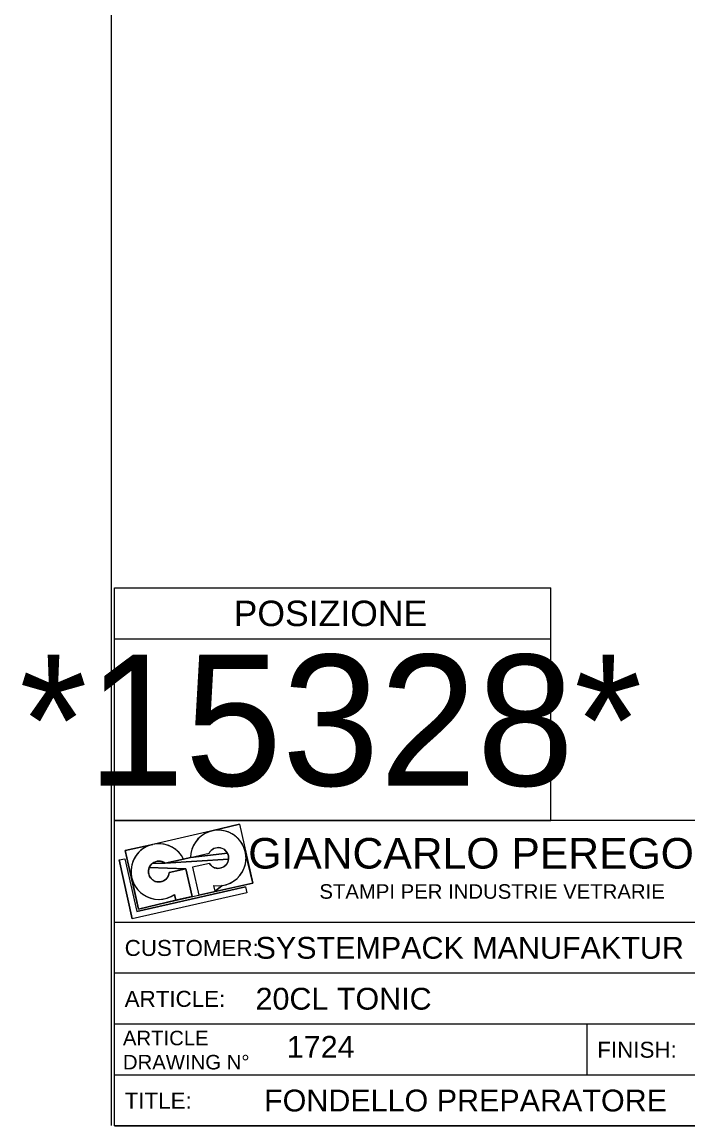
# Model space of a CAD drawing. Header units: millimetres. Extents: x -3 to 290, y 9 to 409.
# Drawn here: x -3.1 to 88.4, y 8.7 to 160.5 of the extents above; entities that cross this region are included whole.
import ezdxf

# ---------------------------------------------------------------- set-up
doc = ezdxf.new("R2010")
doc.units = ezdxf.units.MM
doc.linetypes.add('SLD-Solido', pattern=[0])
doc.styles.add('SLDTEXTSTYLE1', font='ARIAL.TTF')
doc.styles.add('SLDTEXTSTYLE2', font='IDAUTOMATIONHC39M.TTF')

# ---------------------------------------------------------------- blocks, each defined once
blk = doc.blocks.new('SW_NOTE_1')
at = {"color": 0, "char_height": 2, "attachment_point": 1, "style": 'SLDTEXTSTYLE1'}
for s, insert in [('ARTICLE', (0, 2.58)), ('DRAWING N°', (0, -0.74))]:
    blk.add_mtext(s, dxfattribs=dict(at, insert=insert))

msp = doc.modelspace()

# ---------------------------------------------------------------- linework, layer by layer
at = {"color": 179, "linetype": 'SLD-Solido', "lineweight": 18}
for p, q in [((9.17063, 8.7216), (9.17063, 408.7216)), ((9.56714, 50.65552), (9.56714, 82.65552)), ((9.56714, 82.65552), (69.56714, 82.65552)), ((69.56714, 50.65552), (69.56714, 82.65552)), ((9.56714, 75.65552), (69.56714, 75.65552)), ((9.56714, 50.65552), (69.56714, 50.65552)), ((286.56714, 50.65552), (9.56714, 50.65552)), ((9.56714, 8.65552), (9.56714, 50.65552)), ((11.02924, 46.554), (26.75394, 50.13811)), ((11.02924, 46.554), (26.75394, 50.13811)), ((11.02924, 46.554), (26.75394, 50.13811)), ((26.75394, 50.13811), (22.97184, 49.22875)), ((26.75394, 50.13811), (22.97184, 49.22875)), ((22.97184, 49.22875), (26.75394, 50.13811)), ((22.97184, 49.22875), (26.75394, 50.13811)), ((26.75394, 50.13811), (28.5972, 42.05112)), ((26.75394, 50.13811), (28.5972, 42.05112)), ((26.75394, 50.13811), (28.5972, 42.05112)), ((21.9301, 48.81751), (21.46553, 48.50213)), ((21.9301, 48.81751), (21.46553, 48.50213)), ((22.43583, 49.06147), (21.9301, 48.81751)), ((22.43583, 49.06147), (21.9301, 48.81751)), ((22.97184, 49.22875), (22.43583, 49.06147)), ((22.97184, 49.22875), (22.43583, 49.06147)), ((23.52656, 49.31575), (22.97184, 49.22875)), ((23.52656, 49.31575), (22.97184, 49.22875)), ((24.08804, 49.3206), (23.52656, 49.31575)), ((24.08804, 49.3206), (23.52656, 49.31575)), ((24.64418, 49.24318), (24.08804, 49.3206)), ((24.64418, 49.24318), (24.08804, 49.3206)), ((25.18299, 49.08517), (24.64418, 49.24318)), ((25.18299, 49.08517), (24.64418, 49.24318)), ((25.69286, 48.84997), (25.18299, 49.08517)), ((25.69286, 48.84997), (25.18299, 49.08517)), ((26.16279, 48.54265), (25.69286, 48.84997)), ((26.16279, 48.54265), (25.69286, 48.84997)), ((14.83185, 47.37342), (11.02924, 46.554)), ((14.83185, 47.37342), (11.02924, 46.554)), ((11.02924, 46.554), (14.83185, 47.37342)), ((11.02924, 46.554), (14.83185, 47.37342)), ((14.29422, 47.21144), (13.7861, 46.97249)), ((14.29422, 47.21144), (13.7861, 46.97249)), ((14.83185, 47.37342), (14.29422, 47.21144)), ((14.83185, 47.37342), (14.29422, 47.21144)), ((15.3874, 47.45493), (14.83185, 47.37342)), ((15.3874, 47.45493), (14.83185, 47.37342)), ((15.94891, 47.45422), (15.3874, 47.45493)), ((15.94891, 47.45422), (15.3874, 47.45493)), ((16.50425, 47.37131), (15.94891, 47.45422)), ((16.50425, 47.37131), (15.94891, 47.45422)), ((17.04147, 47.20798), (16.50425, 47.37131)), ((17.04147, 47.20798), (16.50425, 47.37131)), ((17.54899, 46.96776), (17.04147, 47.20798)), ((17.54899, 46.96776), (17.04147, 47.20798)), ((20.41328, 47.20225), (20.20156, 46.68219)), ((20.41328, 47.20225), (20.20156, 46.68219)), ((20.69886, 47.6857), (20.41328, 47.20225)), ((20.69886, 47.6857), (20.41328, 47.20225)), ((21.05215, 48.12213), (20.69886, 47.6857)), ((21.05215, 48.12213), (20.69886, 47.6857)), ((21.46553, 48.50213), (21.05215, 48.12213)), ((21.46553, 48.50213), (21.05215, 48.12213)), ((26.58267, 48.16984), (26.16279, 48.54265)), ((26.58267, 48.16984), (26.16279, 48.54265)), ((26.94344, 47.73957), (26.58267, 48.16984)), ((26.94344, 47.73957), (26.58267, 48.16984)), ((27.23732, 47.26112), (26.94344, 47.73957)), ((27.23732, 47.26112), (26.94344, 47.73957)), ((27.45798, 46.74479), (27.23732, 47.26112)), ((27.45798, 46.74479), (27.23732, 47.26112)), ((11.02924, 46.554), (12.85367, 38.46272)), ((12.85367, 38.46272), (11.02924, 46.554)), ((12.85367, 38.46272), (11.02924, 46.554)), ((12.54373, 45.85291), (12.25339, 45.3723)), ((12.54373, 45.85291), (12.25339, 45.3723)), ((12.90132, 46.28582), (12.54373, 45.85291)), ((12.90132, 46.28582), (12.54373, 45.85291)), ((13.31844, 46.66172), (12.90132, 46.28582)), ((13.31844, 46.66172), (12.90132, 46.28582)), ((13.7861, 46.97249), (13.31844, 46.66172)), ((13.7861, 46.97249), (13.31844, 46.66172)), ((18.01587, 46.65581), (17.54899, 46.96776)), ((18.01587, 46.65581), (17.54899, 46.96776)), ((18.43204, 46.27887), (18.01587, 46.65581)), ((18.43204, 46.27887), (18.01587, 46.65581)), ((18.78854, 45.84505), (18.43204, 46.27887)), ((18.78854, 45.84505), (18.43204, 46.27887)), ((19.07767, 45.36372), (18.78854, 45.84505)), ((19.07767, 45.36372), (18.78854, 45.84505)), ((20.01627, 45.57765), (19.07767, 45.36372)), ((20.01627, 45.57765), (19.07767, 45.36372)), ((19.07767, 45.36372), (20.01627, 45.57765)), ((19.07767, 45.36372), (20.01627, 45.57765)), ((20.01627, 45.57765), (22.57126, 46.16001)), ((20.01627, 45.57765), (22.57126, 46.16001)), ((20.01627, 45.57765), (22.57126, 46.16001)), ((25.11021, 46.15793), (20.01627, 45.57765)), ((25.11021, 46.15793), (20.01627, 45.57765)), ((20.01627, 45.57765), (25.11021, 46.15793)), ((20.01627, 45.57765), (25.11021, 46.15793)), ((20.06827, 46.13674), (20.01627, 45.57765)), ((20.06827, 46.13674), (20.01627, 45.57765)), ((20.20156, 46.68219), (20.06827, 46.13674)), ((20.20156, 46.68219), (20.06827, 46.13674)), ((22.57126, 46.16001), (22.68014, 46.33755)), ((22.57126, 46.16001), (22.68014, 46.33755)), ((22.68014, 46.33755), (22.81368, 46.49738)), ((22.68014, 46.33755), (22.81368, 46.49738)), ((22.81368, 46.49738), (22.96904, 46.63609)), ((22.81368, 46.49738), (22.96904, 46.63609)), ((22.96904, 46.63609), (23.14293, 46.75074)), ((22.96904, 46.63609), (23.14293, 46.75074)), ((23.14293, 46.75074), (23.33163, 46.83888)), ((23.14293, 46.75074), (23.33163, 46.83888)), ((23.33163, 46.83888), (23.53114, 46.89864)), ((23.33163, 46.83888), (23.53114, 46.89864)), ((23.53114, 46.89864), (23.73723, 46.92876)), ((23.53114, 46.89864), (23.73723, 46.92876)), ((23.73723, 46.92876), (23.9455, 46.92859)), ((23.73723, 46.92876), (23.9455, 46.92859)), ((23.9455, 46.92859), (24.15154, 46.89814)), ((23.9455, 46.92859), (24.15154, 46.89814)), ((24.15154, 46.89814), (24.35095, 46.83805)), ((24.15154, 46.89814), (24.35095, 46.83805)), ((24.35095, 46.83805), (24.53951, 46.7496)), ((24.35095, 46.83805), (24.53951, 46.7496)), ((24.53951, 46.7496), (24.71321, 46.63467)), ((24.53951, 46.7496), (24.71321, 46.63467)), ((24.71321, 46.63467), (24.86834, 46.4957)), ((24.71321, 46.63467), (24.86834, 46.4957)), ((24.86834, 46.4957), (25.00162, 46.33566)), ((24.86834, 46.4957), (25.00162, 46.33566)), ((25.00162, 46.33566), (25.11021, 46.15793)), ((25.00162, 46.33566), (25.11021, 46.15793)), ((25.11021, 46.15793), (25.1918, 45.96631)), ((25.11021, 46.15793), (25.1918, 45.96631)), ((25.1918, 45.96631), (25.24466, 45.76485)), ((25.1918, 45.96631), (25.24466, 45.76485)), ((25.24466, 45.76485), (25.26767, 45.55785)), ((25.24466, 45.76485), (25.26767, 45.55785)), ((25.26767, 45.55785), (25.26033, 45.34971)), ((25.26767, 45.55785), (25.26033, 45.34971)), ((27.60066, 46.20172), (27.45798, 46.74479)), ((27.60066, 46.20172), (27.45798, 46.74479)), ((28.5972, 42.05112), (27.60066, 46.20172)), ((28.5972, 42.05112), (27.60066, 46.20172)), ((27.66229, 45.64361), (27.60066, 46.20172)), ((27.60066, 46.20172), (28.5972, 42.05112)), ((27.66229, 45.64361), (27.60066, 46.20172)), ((27.60066, 46.20172), (28.5972, 42.05112)), ((27.64154, 45.0825), (27.66229, 45.64361)), ((27.64154, 45.0825), (27.66229, 45.64361)), ((10.19423, 45.2294), (11.00336, 45.41184)), ((12.01866, 37.13811), (10.19423, 45.2294)), ((11.00336, 45.41184), (12.64492, 38.13157)), ((11.89786, 44.31026), (11.84034, 43.75171)), ((11.89786, 44.31026), (11.84034, 43.75171)), ((12.03654, 44.85436), (11.89786, 44.31026)), ((12.03654, 44.85436), (11.89786, 44.31026)), ((12.25339, 45.3723), (12.03654, 44.85436)), ((12.25339, 45.3723), (12.03654, 44.85436)), ((14.28473, 44.01434), (14.35617, 44.21629)), ((14.28473, 44.01434), (14.35617, 44.21629)), ((14.35617, 44.21629), (14.457, 44.40528)), ((14.35617, 44.21629), (14.457, 44.40528)), ((19.39572, 44.01835), (14.35617, 44.21629)), ((19.39572, 44.01835), (14.35617, 44.21629)), ((14.35617, 44.21629), (19.39572, 44.01835)), ((14.35617, 44.21629), (19.39572, 44.01835)), ((14.457, 44.40528), (14.58496, 44.57707)), ((14.457, 44.40528), (14.58496, 44.57707)), ((14.58496, 44.57707), (14.73718, 44.7278)), ((14.58496, 44.57707), (14.73718, 44.7278)), ((14.73718, 44.7278), (14.91022, 44.85407)), ((14.73718, 44.7278), (14.91022, 44.85407)), ((16.52268, 44.78136), (14.73718, 44.7278)), ((16.52268, 44.78136), (14.73718, 44.7278)), ((14.73718, 44.7278), (16.52268, 44.78136)), ((14.73718, 44.7278), (16.52268, 44.78136)), ((14.91022, 44.85407), (15.1002, 44.95304)), ((14.91022, 44.85407), (15.1002, 44.95304)), ((15.1002, 44.95304), (15.30284, 45.0225)), ((15.1002, 44.95304), (15.30284, 45.0225)), ((15.30284, 45.0225), (15.51359, 45.06087)), ((15.30284, 45.0225), (15.51359, 45.06087)), ((15.51359, 45.06087), (15.7277, 45.06729)), ((15.51359, 45.06087), (15.7277, 45.06729)), ((15.7277, 45.06729), (15.94037, 45.04162)), ((15.7277, 45.06729), (15.94037, 45.04162)), ((15.94037, 45.04162), (16.14682, 44.98444)), ((15.94037, 45.04162), (16.14682, 44.98444)), ((16.14682, 44.98444), (16.34238, 44.89703)), ((16.14682, 44.98444), (16.34238, 44.89703)), ((16.34238, 44.89703), (16.52268, 44.78136)), ((16.34238, 44.89703), (16.52268, 44.78136)), ((19.07767, 45.36372), (16.52268, 44.78136)), ((16.52268, 44.78136), (19.07767, 45.36372)), ((16.52268, 44.78136), (19.07767, 45.36372)), ((25.26033, 45.34971), (16.52268, 44.78136)), ((25.26033, 45.34971), (16.52268, 44.78136)), ((16.52268, 44.78136), (25.26033, 45.34971)), ((16.52268, 44.78136), (25.26033, 45.34971)), ((22.6243, 44.75424), (20.31265, 44.22735)), ((22.6243, 44.75424), (20.31265, 44.22735)), ((22.6243, 44.75424), (20.31265, 44.22735)), ((20.31265, 44.22735), (21.18307, 40.40849)), ((20.31265, 44.22735), (21.18307, 40.40849)), ((20.31265, 44.22735), (21.18307, 40.40849)), ((22.74625, 44.5854), (22.6243, 44.75424)), ((22.74625, 44.5854), (22.6243, 44.75424)), ((22.89145, 44.43609), (22.74625, 44.5854)), ((22.89145, 44.43609), (22.74625, 44.5854)), ((23.05682, 44.30948), (22.89145, 44.43609)), ((23.05682, 44.30948), (22.89145, 44.43609)), ((23.23885, 44.20826), (23.05682, 44.30948)), ((23.23885, 44.20826), (23.05682, 44.30948)), ((23.43366, 44.13459), (23.23885, 44.20826)), ((23.43366, 44.13459), (23.23885, 44.20826)), ((23.63711, 44.09003), (23.43366, 44.13459)), ((23.63711, 44.09003), (23.43366, 44.13459)), ((23.84488, 44.07553), (23.63711, 44.09003)), ((23.84488, 44.07553), (23.63711, 44.09003)), ((24.05254, 44.09139), (23.84488, 44.07553)), ((24.05254, 44.09139), (23.84488, 44.07553)), ((24.2557, 44.13728), (24.05254, 44.09139)), ((24.2557, 44.13728), (24.05254, 44.09139)), ((24.45002, 44.21223), (24.2557, 44.13728)), ((24.45002, 44.21223), (24.2557, 44.13728)), ((24.63138, 44.31463), (24.45002, 44.21223)), ((24.63138, 44.31463), (24.45002, 44.21223)), ((24.79592, 44.44232), (24.63138, 44.31463)), ((24.79592, 44.44232), (24.63138, 44.31463)), ((24.94014, 44.59258), (24.79592, 44.44232)), ((24.94014, 44.59258), (24.79592, 44.44232)), ((25.06098, 44.76221), (24.94014, 44.59258)), ((25.06098, 44.76221), (24.94014, 44.59258)), ((25.15587, 44.94761), (25.06098, 44.76221)), ((25.15587, 44.94761), (25.06098, 44.76221)), ((25.2228, 45.14484), (25.15587, 44.94761)), ((25.2228, 45.14484), (25.15587, 44.94761)), ((25.26033, 45.34971), (25.2228, 45.14484)), ((25.26033, 45.34971), (25.2228, 45.14484)), ((27.35646, 43.99941), (27.53886, 44.53046)), ((27.35646, 43.99941), (27.53886, 44.53046)), ((27.53886, 44.53046), (27.64154, 45.0825)), ((27.53886, 44.53046), (27.64154, 45.0825)), ((11.84034, 43.75171), (11.86522, 43.19076)), ((11.84034, 43.75171), (11.86522, 43.19076)), ((11.86522, 43.19076), (11.97197, 42.6395)), ((11.86522, 43.19076), (11.97197, 42.6395)), ((11.97197, 42.6395), (12.85367, 38.46272)), ((11.97197, 42.6395), (12.85367, 38.46272)), ((12.85367, 38.46272), (11.97197, 42.6395)), ((11.97197, 42.6395), (12.15828, 42.1098)), ((12.85367, 38.46272), (11.97197, 42.6395)), ((11.97197, 42.6395), (12.15828, 42.1098)), ((14.23576, 43.58993), (14.24429, 43.80397)), ((14.23576, 43.58993), (14.24429, 43.80397)), ((14.25934, 43.37702), (14.23576, 43.58993)), ((14.25934, 43.37702), (14.23576, 43.58993)), ((14.24429, 43.80397), (14.28473, 44.01434)), ((14.24429, 43.80397), (14.28473, 44.01434)), ((14.31449, 43.17003), (14.25934, 43.37702)), ((14.31449, 43.17003), (14.25934, 43.37702)), ((14.39998, 42.97361), (14.31449, 43.17003)), ((14.39998, 42.97361), (14.31449, 43.17003)), ((14.51387, 42.79218), (14.39998, 42.97361)), ((14.51387, 42.79218), (14.39998, 42.97361)), ((14.65361, 42.62983), (14.51387, 42.79218)), ((14.65361, 42.62983), (14.51387, 42.79218)), ((14.81606, 42.49019), (14.65361, 42.62983)), ((14.81606, 42.49019), (14.65361, 42.62983)), ((16.60091, 42.56251), (16.4292, 42.43443)), ((16.60091, 42.56251), (16.4292, 42.43443)), ((16.75153, 42.71482), (16.60091, 42.56251)), ((16.75153, 42.71482), (16.60091, 42.56251)), ((16.87768, 42.88795), (16.75153, 42.71482)), ((16.87768, 42.88795), (16.75153, 42.71482)), ((16.97653, 43.078), (16.87768, 42.88795)), ((16.97653, 43.078), (16.87768, 42.88795)), ((17.04584, 43.28069), (16.97653, 43.078)), ((17.04584, 43.28069), (16.97653, 43.078)), ((17.08406, 43.49146), (17.04584, 43.28069)), ((17.08406, 43.49146), (17.04584, 43.28069)), ((17.08406, 43.49146), (19.39572, 44.01835)), ((19.39572, 44.01835), (17.08406, 43.49146)), ((19.39572, 44.01835), (17.08406, 43.49146)), ((19.39572, 44.01835), (20.26614, 40.1995)), ((20.26614, 40.1995), (19.39572, 44.01835)), ((20.26614, 40.1995), (19.39572, 44.01835)), ((25.93204, 42.30211), (26.3783, 42.6429)), ((25.93204, 42.30211), (26.3783, 42.6429)), ((26.3783, 42.6429), (26.76986, 43.04535)), ((26.3783, 42.6429), (26.76986, 43.04535)), ((26.76986, 43.04535), (27.09827, 43.50079)), ((26.76986, 43.04535), (27.09827, 43.50079)), ((27.09827, 43.50079), (27.35646, 43.99941)), ((27.09827, 43.50079), (27.35646, 43.99941)), ((12.15828, 42.1098), (12.42014, 41.6131)), ((12.15828, 42.1098), (12.42014, 41.6131)), ((12.42014, 41.6131), (12.75189, 41.16009)), ((12.42014, 41.6131), (12.75189, 41.16009)), ((12.64492, 38.13157), (27.58038, 41.53579)), ((12.75189, 41.16009), (13.14641, 40.76053)), ((12.75189, 41.16009), (13.14641, 40.76053)), ((28.5972, 42.05112), (12.85367, 38.46272)), ((28.5972, 42.05112), (12.85367, 38.46272)), ((28.5972, 42.05112), (12.85367, 38.46272)), ((14.99757, 42.37642), (14.81606, 42.49019)), ((14.99757, 42.37642), (14.81606, 42.49019)), ((15.19404, 42.29107), (14.99757, 42.37642)), ((15.19404, 42.29107), (14.99757, 42.37642)), ((15.40107, 42.23607), (15.19404, 42.29107)), ((15.40107, 42.23607), (15.19404, 42.29107)), ((15.614, 42.21263), (15.40107, 42.23607)), ((15.614, 42.21263), (15.40107, 42.23607)), ((15.82804, 42.2213), (15.614, 42.21263)), ((15.82804, 42.2213), (15.614, 42.21263)), ((16.03837, 42.26189), (15.82804, 42.2213)), ((16.03837, 42.26189), (15.82804, 42.2213)), ((16.24028, 42.33346), (16.03837, 42.26189)), ((16.24028, 42.33346), (16.03837, 42.26189)), ((16.4292, 42.43443), (16.24028, 42.33346)), ((16.4292, 42.43443), (16.24028, 42.33346)), ((21.18307, 40.40849), (28.5972, 42.05112)), ((21.18307, 40.40849), (28.5972, 42.05112)), ((28.5972, 42.05112), (21.18307, 40.40849)), ((28.5972, 42.05112), (21.18307, 40.40849)), ((23.42946, 40.92051), (23.24591, 41.72581)), ((23.42946, 40.92051), (23.24591, 41.72581)), ((23.24591, 41.72581), (23.8055, 41.67952)), ((23.42946, 40.92051), (24.36584, 41.71565)), ((23.42946, 40.92051), (24.36584, 41.71565)), ((24.36584, 41.71565), (23.42946, 40.92051)), ((23.8055, 41.67952), (24.36584, 41.71565)), ((24.36584, 41.71565), (24.91485, 41.83344)), ((24.36584, 41.71565), (24.91485, 41.83344)), ((24.91485, 41.83344), (25.44069, 42.03034)), ((24.91485, 41.83344), (25.44069, 42.03034)), ((25.44069, 42.03034), (25.93204, 42.30211)), ((25.44069, 42.03034), (25.93204, 42.30211)), ((27.58038, 41.53579), (27.76282, 40.72666)), ((27.76282, 40.72666), (12.01866, 37.13811)), ((12.85367, 38.46272), (18.01976, 39.68748)), ((12.85367, 38.46272), (18.01976, 39.68748)), ((18.01976, 39.68748), (12.85367, 38.46272)), ((18.01976, 39.68748), (12.85367, 38.46272)), ((13.14641, 40.76053), (13.59517, 40.42305)), ((13.14641, 40.76053), (13.59517, 40.42305)), ((13.59517, 40.42305), (14.08851, 40.1549)), ((13.59517, 40.42305), (14.08851, 40.1549)), ((14.08851, 40.1549), (14.61579, 39.96188)), ((14.08851, 40.1549), (14.61579, 39.96188)), ((14.61579, 39.96188), (15.16565, 39.84814)), ((14.61579, 39.96188), (15.16565, 39.84814)), ((15.16565, 39.84814), (15.72624, 39.81614)), ((15.16565, 39.84814), (15.72624, 39.81614)), ((15.72624, 39.81614), (16.28547, 39.86656)), ((15.72624, 39.81614), (16.28547, 39.86656)), ((16.28547, 39.86656), (16.8313, 39.99831)), ((16.28547, 39.86656), (16.8313, 39.99831)), ((16.8313, 39.99831), (17.35195, 40.20857)), ((16.8313, 39.99831), (17.35195, 40.20857)), ((17.35195, 40.20857), (17.83621, 40.49279)), ((17.35195, 40.20857), (17.83621, 40.49279)), ((18.01976, 39.68748), (17.83621, 40.49279)), ((17.83621, 40.49279), (18.01976, 39.68748)), ((17.83621, 40.49279), (18.01976, 39.68748)), ((20.26614, 40.1995), (18.01976, 39.68748)), ((18.01976, 39.68748), (20.26614, 40.1995)), ((18.01976, 39.68748), (20.26614, 40.1995)), ((21.18307, 40.40849), (23.42946, 40.92051)), ((21.18307, 40.40849), (23.42946, 40.92051)), ((21.18307, 40.40849), (23.42946, 40.92051)), ((286.56714, 36.65552), (9.56714, 36.65552)), ((286.56714, 29.65552), (9.56714, 29.65552)), ((286.56714, 22.65552), (9.56714, 22.65552)), ((74.56714, 15.65552), (74.56714, 22.65552)), ((286.56714, 15.65552), (9.56714, 15.65552)), ((286.56714, 8.65552), (9.56714, 8.65552)), ((9.56714, 8.65552), (286.56714, 8.65552))]:
    msp.add_line(p, q, dxfattribs=at)
at = {"color": 8, "linetype": 'SLD-Solido', "lineweight": 18}
for p, q in [((10.19423, 45.2294), (11.00336, 45.41184)), ((10.19423, 45.2294), (11.00336, 45.41184)), ((10.19423, 45.2294), (12.01866, 37.13811)), ((10.19423, 45.2294), (12.01866, 37.13811)), ((10.19423, 45.2294), (12.01866, 37.13811)), ((12.01866, 37.13811), (10.19423, 45.2294)), ((11.00336, 45.41184), (12.64492, 38.13157)), ((11.00336, 45.41184), (12.64492, 38.13157)), ((27.58038, 41.53579), (12.64492, 38.13157)), ((12.64492, 38.13157), (27.58038, 41.53579)), ((27.58038, 41.53579), (27.76282, 40.72666)), ((27.58038, 41.53579), (27.76282, 40.72666)), ((27.76282, 40.72666), (12.01866, 37.13811)), ((27.76282, 40.72666), (12.01866, 37.13811)), ((27.7623, 40.72654), (12.01866, 37.13811)), ((27.76219, 40.72652), (12.01866, 37.13811))]:
    msp.add_line(p, q, dxfattribs=at)
at = {"color": 179, "linetype": 'SLD-Solido', "lineweight": 18}
for centre, radius, start, end in [((23.8402, 45.504), 3.82464, 261.0608453, 178.8965651), ((15.66336, 43.64026), 3.82464, 26.7834349, 304.6191547), ((23.8402, 45.504), 1.42848, 211.6590634, 152.6622305), ((15.66336, 43.64026), 1.42848, 53.0177695, 354.0209366)]:
    msp.add_arc(centre, radius, start, end, dxfattribs=at)

# ---------------------------------------------------------------- block references
msp.add_blockref('SW_NOTE_1', (10.72632, 19.16537))

# ---------------------------------------------------------------- texts
for s, insert, char_height, attachment_point, style in [('POSIZIONE', (39.26769, 80.89642), 3.5, 2, 'SLDTEXTSTYLE1'), ('*15328*', (39.30464, 73.44949), 18, 2, 'SLDTEXTSTYLE2'), (' GIANCARLO PEREGO S.p.A.', (26.33211, 48.25136), 4.2, 1, 'SLDTEXTSTYLE1'), ('STAMPI PER INDUSTRIE VETRARIE', (85.24591, 41.90032), 2, 3, 'SLDTEXTSTYLE1'), ('CUSTOMER:', (10.96714, 34.23283), 2.2, 1, 'SLDTEXTSTYLE1'), ('SYSTEMPACK MANUFAKTUR', (28.96714, 34.64772), 3, 1, 'SLDTEXTSTYLE1'), ('20CL TONIC', (28.96714, 27.64772), 3, 1, 'SLDTEXTSTYLE1'), ('ARTICLE:', (10.96714, 27.23283), 2.2, 1, 'SLDTEXTSTYLE1'), ('1724', (33.26417, 21.03075), 3, 1, 'SLDTEXTSTYLE1'), ('FINISH:', (75.96714, 20.23283), 2.2, 1, 'SLDTEXTSTYLE1'), (' FONDELLO PREPARATORE', (28.96714, 13.64772), 3, 1, 'SLDTEXTSTYLE1'), ('TITLE:', (10.96714, 13.23283), 2.2, 1, 'SLDTEXTSTYLE1')]:
    msp.add_mtext(s, dxfattribs=dict(insert=insert, char_height=char_height, attachment_point=attachment_point, style=style))

doc.saveas('drawing.dxf')
